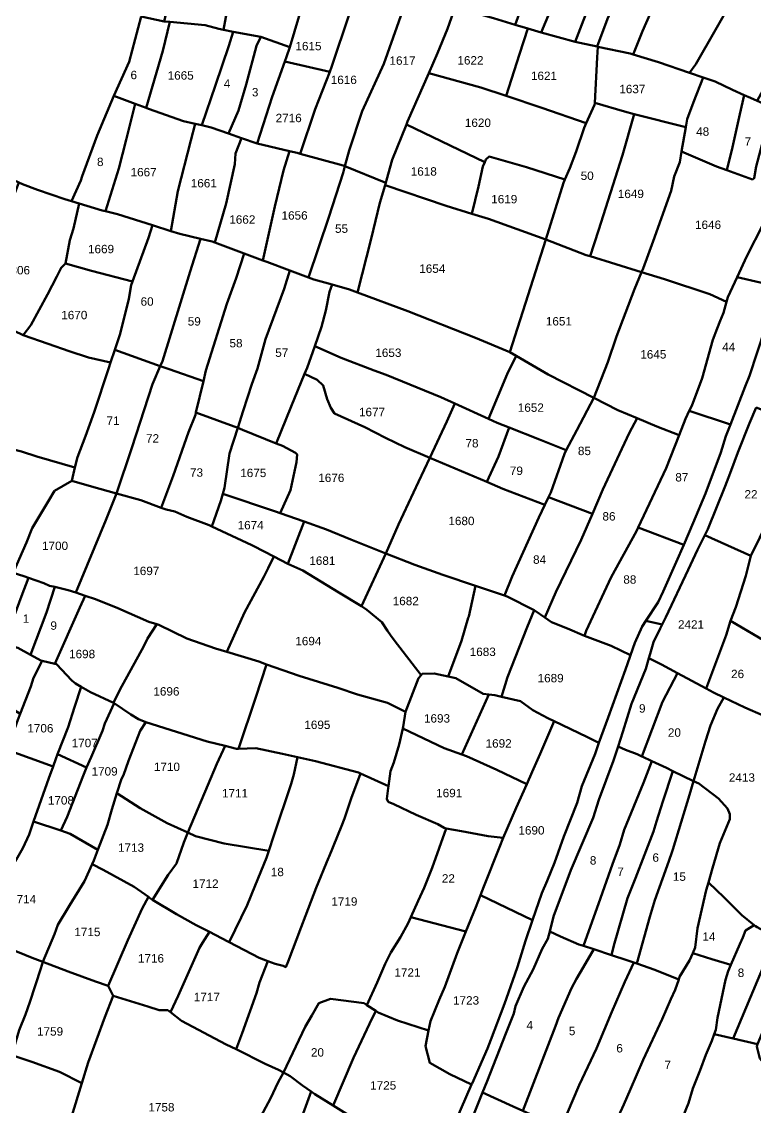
# Model space of a CAD drawing. Header units: inches. Extents: x -340598 to -226850, y -167010 to -59860.
# Drawn here: x -291444 to -280088, y -118958 to -102163 of the extents above; entities that cross this region are included whole.
import ezdxf

# ---------------------------------------------------------------- set-up
doc = ezdxf.new("R2010")
doc.units = ezdxf.units.IN
doc.header["$MEASUREMENT"] = 0
doc.layers.add('PDF6_Geometry', color=9, linetype='Continuous', true_color=0x808080)
doc.layers.add('PDF6_Text', color=7, linetype='Continuous', true_color=0xffffff)
doc.styles.add('PDF Arial', font='arial.ttf')

msp = doc.modelspace()

# ---------------------------------------------------------------- linework, layer by layer
at = {"layer": 'PDF6_Geometry', "color": 1, "lineweight": 53}
for points in [[(-281749, -98077), (-281876, -98490), (-282135, -99146), (-282272, -99480), (-282404, -99802), (-282654, -100458), (-282740, -100747), (-282802, -100914), (-282865, -101085), (-282961, -101268), (-283403, -102329), (-283609, -102267), (-283805, -102209), (-283624, -101712), (-283528, -101461), (-283259, -100680), (-283046, -100097), (-282981, -99918), (-282770, -99442), (-282626, -99117), (-282549, -98905), (-282395, -98538), (-282152, -97944), (-281818, -98056)], [(-280759, -98376), (-280885, -98721), (-281413, -99869), (-281595, -100444), (-281605, -100476), (-281682, -100611), (-281980, -101219), (-282047, -101335), (-282162, -101634), (-282374, -102116), (-282537, -102546), (-282804, -102488), (-282874, -102473), (-282338, -101074), (-282307, -100997), (-281961, -100149), (-281772, -99685), (-281616, -99300), (-281481, -98933), (-281376, -98596), (-281219, -98237)], [(-278111, -99437), (-278326, -99877), (-278739, -100687), (-279162, -101555), (-279710, -102742), (-279844, -102992), (-280059, -103387), (-280161, -103340), (-280258, -103297), (-280440, -103215), (-280709, -103089), (-280896, -103026), (-281106, -102954), (-281008, -102819), (-280422, -101787), (-280066, -101102), (-279941, -100861), (-279499, -99911), (-279451, -99810), (-279336, -99559), (-279049, -99020), (-278259, -99375)], [(-280590, -99495), (-280067, -99694), (-279499, -99911), (-279941, -100861), (-280066, -101102), (-280422, -101787), (-281008, -102819), (-281106, -102954), (-281585, -102791), (-281978, -102671), (-281835, -102309), (-281643, -101875), (-281566, -101701), (-281413, -101354), (-281259, -100997), (-281080, -100610)], [(-283535, -99954), (-283046, -100097), (-283259, -100680), (-283528, -101461), (-283624, -101712), (-283805, -102209), (-284143, -102108), (-284324, -102054), (-284105, -101481), (-283827, -100699), (-283712, -100420), (-283596, -100130)], [(-288934, -100191), (-288514, -100361), (-288198, -100481), (-288058, -100538), (-288032, -100548), (-288097, -100798), (-288212, -101695), (-288318, -102288), (-288394, -102274), (-288606, -102216), (-289150, -102167), (-289240, -102159), (-289144, -101754), (-289077, -101329), (-288962, -100654)], [(-288032, -100548), (-287834, -100623), (-287398, -100770), (-287492, -101174), (-286951, -101311), (-287019, -101633), (-287293, -102555), (-287740, -102399), (-288169, -102317), (-288318, -102288), (-288212, -101695), (-288097, -100798)], [(-286697, -100499), (-286208, -100665), (-286479, -101469), (-286219, -101535), (-286298, -101819), (-286375, -102051), (-286643, -102852), (-286676, -102936), (-287370, -102777), (-287346, -102707), (-287293, -102555), (-287019, -101633), (-286951, -101311), (-286829, -100782)], [(-281595, -100444), (-281080, -100610), (-281259, -100997), (-281413, -101354), (-281566, -101701), (-281643, -101875), (-281835, -102309), (-281978, -102671), (-282027, -102656), (-282525, -102549), (-282537, -102546), (-282374, -102116), (-282162, -101634), (-282047, -101335), (-281980, -101219), (-281682, -100611), (-281605, -100476)], [(-282802, -100914), (-282516, -101013), (-282338, -101074), (-282874, -102473), (-283403, -102329), (-282961, -101268), (-282865, -101085)], [(-286219, -101535), (-285798, -101665), (-285463, -101751), (-285548, -102002), (-285836, -102813), (-286172, -103546), (-286373, -104153), (-286441, -104397), (-286469, -104385), (-287134, -104205), (-286903, -103517), (-286676, -102936), (-286643, -102852), (-286375, -102051), (-286298, -101819)], [(-285463, -101751), (-285353, -101779), (-284733, -101938), (-284855, -102272), (-285009, -102648), (-285144, -102960), (-285470, -103709), (-285488, -103753), (-285710, -104298), (-285796, -104616), (-285808, -104655), (-286441, -104397), (-286373, -104153), (-286172, -103546), (-285836, -102813), (-285548, -102002)], [(-284733, -101938), (-284595, -101973), (-284324, -102054), (-284143, -102108), (-283805, -102209), (-283609, -102267), (-283739, -102667), (-283944, -103310), (-284335, -103178), (-285144, -102960), (-285009, -102648), (-284855, -102272)], [(-289596, -102080), (-289240, -102159), (-289150, -102167), (-289259, -102612), (-289516, -103495), (-289687, -103431), (-290019, -103307), (-289779, -102786)], [(-289150, -102167), (-288606, -102216), (-288394, -102274), (-288318, -102288), (-288169, -102317), (-288240, -102534), (-288442, -103142), (-288656, -103765), (-288757, -103742), (-288941, -103702), (-289480, -103509), (-289516, -103495), (-289259, -102612)], [(-283609, -102267), (-283403, -102329), (-282874, -102473), (-282804, -102488), (-282537, -102546), (-282525, -102549), (-282537, -102714), (-282574, -103420), (-282575, -103447), (-282705, -103731), (-283392, -103496), (-283944, -103310), (-283739, -102667)], [(-288169, -102317), (-287740, -102399), (-287807, -102534), (-287970, -103132), (-288086, -103537), (-288243, -103891), (-288509, -103798), (-288656, -103765), (-288442, -103142), (-288240, -102534)], [(-287740, -102399), (-287293, -102555), (-287346, -102707), (-287370, -102777), (-287566, -103325), (-287797, -104048), (-288041, -103962), (-288243, -103891), (-288086, -103537), (-287970, -103132), (-287807, -102534)], [(-282525, -102549), (-282027, -102656), (-281978, -102671), (-281585, -102791), (-281106, -102954), (-280896, -103026), (-281046, -103408), (-281142, -103668), (-281163, -103793), (-281962, -103591), (-282113, -103553), (-282574, -103420), (-282537, -102714)], [(-287370, -102777), (-286676, -102936), (-286903, -103517), (-287134, -104205), (-287181, -104192), (-287297, -104165), (-287797, -104048), (-287566, -103325)], [(-285144, -102960), (-284335, -103178), (-283944, -103310), (-283392, -103496), (-282705, -103731), (-282738, -103804), (-282863, -104171), (-282959, -104431), (-283035, -104605), (-283632, -104412), (-284209, -104249), (-284258, -104297), (-284275, -104336), (-285488, -103753), (-285470, -103709)], [(-280896, -103026), (-280709, -103089), (-280440, -103215), (-280258, -103297), (-280325, -103591), (-280440, -104102), (-280530, -104459), (-280690, -104401), (-281229, -104173), (-281163, -103793), (-281142, -103668), (-281046, -103408)], [(-289687, -103431), (-289826, -103991), (-289941, -104435), (-290148, -105094), (-290200, -105081), (-290553, -104975), (-290676, -104939), (-290528, -104619), (-290509, -104551), (-290278, -103924), (-290019, -103307)], [(-289516, -103495), (-289480, -103509), (-288941, -103702), (-288757, -103742), (-288826, -104000), (-289027, -104782), (-289137, -105403), (-289420, -105312), (-289960, -105139), (-290148, -105094), (-289941, -104435), (-289826, -103991), (-289687, -103431)], [(-282574, -103420), (-282113, -103553), (-281962, -103591), (-282142, -104228), (-282516, -105395), (-282642, -105792), (-282708, -105772), (-283332, -105533), (-283055, -104653), (-283035, -104605), (-282959, -104431), (-282863, -104171), (-282738, -103804), (-282705, -103731), (-282575, -103447)], [(-280258, -103297), (-280161, -103340), (-280059, -103387), (-279930, -103446), (-279833, -103494), (-279920, -103822), (-280074, -104401), (-280103, -104584), (-280132, -104603), (-280530, -104459), (-280440, -104102), (-280325, -103591)], [(-281962, -103591), (-281163, -103793), (-281229, -104173), (-281257, -104334), (-281343, -104556), (-281391, -104777), (-281670, -105559), (-281823, -105983), (-281847, -106038), (-282642, -105792), (-282516, -105395), (-282142, -104228)], [(-288656, -103765), (-288509, -103798), (-288243, -103891), (-288041, -103962), (-288133, -104203), (-288143, -104367), (-288277, -104974), (-288455, -105579), (-288498, -105563), (-288674, -105522), (-288998, -105447), (-289137, -105403), (-289027, -104782), (-288826, -104000), (-288757, -103742)], [(-285488, -103753), (-284275, -104336), (-284306, -104403), (-284373, -104712), (-284475, -105134), (-284873, -105011), (-285820, -104693), (-285808, -104655), (-285796, -104616), (-285710, -104298)], [(-287797, -104048), (-287297, -104165), (-287393, -104463), (-287527, -105022), (-287713, -105857), (-287999, -105750), (-288455, -105579), (-288277, -104974), (-288143, -104367), (-288133, -104203), (-288041, -103962)], [(-287297, -104165), (-287181, -104192), (-287134, -104205), (-286469, -104385), (-286441, -104397), (-286469, -104501), (-286690, -105185), (-287006, -106118), (-287294, -106012), (-287652, -105880), (-287713, -105857), (-287527, -105022), (-287393, -104463)], [(-283035, -104605), (-283055, -104653), (-283332, -105533), (-284219, -105213), (-284475, -105134), (-284373, -104712), (-284306, -104403), (-284275, -104336), (-284258, -104297), (-284209, -104249), (-283632, -104412)], [(-286441, -104397), (-285808, -104655), (-285820, -104693), (-285902, -104963), (-286036, -105523), (-286248, -106350), (-286372, -106304), (-286636, -106230), (-286920, -106150), (-287006, -106118), (-286690, -105185), (-286469, -104501)], [(-291490, -104650), (-291432, -104677), (-291201, -104764), (-290778, -104908), (-290676, -104939), (-290553, -104975), (-290643, -105361), (-290700, -105545), (-290767, -105901), (-290835, -105969), (-290902, -106104), (-291046, -106384), (-291305, -106856), (-291421, -107011), (-291834, -106818), (-292094, -106780), (-292275, -106764), (-292046, -106172), (-291806, -105487), (-291739, -105256), (-291595, -104937)], [(-285820, -104693), (-284873, -105011), (-284475, -105134), (-284219, -105213), (-283332, -105533), (-283526, -106148), (-283890, -107277), (-284419, -107055), (-285468, -106641), (-286248, -106350), (-286036, -105523), (-285902, -104963)], [(-279776, -104833), (-279176, -105111), (-279218, -105220), (-279333, -105490), (-279650, -106262), (-279659, -106282), (-280371, -106117), (-280218, -105789), (-279968, -105297)], [(-290553, -104975), (-290200, -105081), (-290148, -105094), (-289960, -105139), (-289420, -105312), (-289479, -105505), (-289727, -106181), (-290363, -106017), (-290767, -105901), (-290700, -105545), (-290643, -105361)], [(-289420, -105312), (-289137, -105403), (-288998, -105447), (-288674, -105522), (-288834, -106026), (-289266, -107415), (-289299, -107490), (-290004, -107238), (-289921, -106991), (-289786, -106451), (-289748, -106238), (-289727, -106181), (-289479, -105505)], [(-288674, -105522), (-288498, -105563), (-288455, -105579), (-287999, -105750), (-288123, -106131), (-288267, -106527), (-288593, -107559), (-288632, -107723), (-289160, -107540), (-289299, -107490), (-289266, -107415), (-288834, -106026)], [(-283332, -105533), (-282708, -105772), (-282642, -105792), (-281847, -106038), (-281958, -106302), (-282236, -107035), (-282371, -107430), (-282587, -107984), (-283294, -107623), (-283792, -107334), (-283890, -107277), (-283526, -106148)], [(-287999, -105750), (-287713, -105857), (-287652, -105880), (-287294, -106012), (-287382, -106295), (-287670, -107076), (-287795, -107530), (-287881, -107771), (-288016, -108185), (-288100, -108448), (-288748, -108211), (-288632, -107723), (-288593, -107559), (-288267, -106527), (-288123, -106131)], [(-290767, -105901), (-290363, -106017), (-289727, -106181), (-289748, -106238), (-289786, -106451), (-289921, -106991), (-290004, -107238), (-290071, -107436), (-290411, -107357), (-290709, -107261), (-291036, -107146), (-291421, -107011), (-291305, -106856), (-291046, -106384), (-290902, -106104), (-290835, -105969)], [(-287294, -106012), (-287006, -106118), (-286920, -106150), (-286636, -106230), (-286680, -106343), (-286737, -106632), (-286805, -106883), (-286909, -107184), (-287025, -107520), (-287064, -107611), (-287275, -108118), (-287503, -108687), (-288025, -108475), (-288100, -108448), (-288016, -108185), (-287881, -107771), (-287795, -107530), (-287670, -107076), (-287382, -106295)], [(-281847, -106038), (-281496, -106147), (-280794, -106378), (-280535, -106496), (-280582, -106667), (-280630, -106793), (-280679, -106908), (-280746, -107082), (-280909, -107680), (-281072, -108104), (-281110, -108184), (-281168, -108307), (-281267, -108559), (-281611, -108423), (-281915, -108297), (-282217, -108173), (-282587, -107984), (-282371, -107430), (-282236, -107035), (-281958, -106302)], [(-280371, -106117), (-279659, -106282), (-279938, -106918), (-280178, -107641), (-280245, -107805), (-280473, -108395), (-281110, -108184), (-281072, -108104), (-280909, -107680), (-280746, -107082), (-280679, -106908), (-280630, -106793), (-280582, -106667), (-280535, -106496), (-280515, -106426)], [(-286636, -106230), (-286372, -106304), (-286248, -106350), (-285468, -106641), (-284419, -107055), (-283890, -107277), (-283792, -107334), (-283929, -107614), (-284218, -108305), (-284739, -108070), (-284958, -107972), (-285804, -107625), (-285987, -107557), (-286497, -107365), (-286909, -107184), (-286805, -106883), (-286737, -106632), (-286680, -106343)], [(-290004, -107238), (-289299, -107490), (-289420, -107772), (-289737, -108755), (-289977, -109461), (-290362, -109354), (-290669, -109267), (-290621, -109062), (-290583, -108901), (-290458, -108573), (-290324, -108206), (-290103, -107531), (-290071, -107436)], [(-286909, -107184), (-286497, -107365), (-285987, -107557), (-285804, -107625), (-284958, -107972), (-284739, -108070), (-284861, -108348), (-285126, -108908), (-285515, -108743), (-285813, -108599), (-286131, -108435), (-286602, -108223), (-286660, -108137), (-286717, -108002), (-286775, -107789), (-286871, -107703), (-287064, -107611), (-287025, -107520)], [(-283792, -107334), (-283294, -107623), (-282587, -107984), (-282851, -108482), (-283014, -108792), (-283428, -108627), (-283898, -108440), (-284082, -108367), (-284218, -108305), (-283929, -107614)], [(-289299, -107490), (-289160, -107540), (-288632, -107723), (-288748, -108211), (-288756, -108244), (-288862, -108514), (-289102, -109189), (-289285, -109681), (-289602, -109565), (-289977, -109461), (-289737, -108755), (-289420, -107772)], [(-287064, -107611), (-286871, -107703), (-286775, -107789), (-286717, -108002), (-286660, -108137), (-286602, -108223), (-286131, -108435), (-285813, -108599), (-285515, -108743), (-285126, -108908), (-285303, -109283), (-285610, -109939), (-285806, -110388), (-286351, -110171), (-286726, -110017), (-287071, -109895), (-287441, -109764), (-287284, -109410), (-287188, -108976), (-287179, -108860), (-287207, -108831), (-287409, -108725), (-287503, -108687), (-287275, -108118)], [(-282587, -107984), (-282217, -108173), (-281915, -108297), (-282043, -108529), (-282447, -109398), (-282610, -109777), (-283289, -109518), (-283254, -109446), (-283043, -108848), (-283014, -108792), (-282851, -108482)], [(-284739, -108070), (-284218, -108305), (-284082, -108367), (-283898, -108440), (-284063, -108887), (-284246, -109282), (-284832, -109032), (-285126, -108908), (-284861, -108348)], [(-280075, -108130), (-279263, -108444), (-279331, -108586), (-279408, -108740), (-279648, -109328), (-279843, -109777), (-279879, -109859), (-280157, -110428), (-280869, -110107), (-280821, -110014), (-280552, -109348), (-280475, -109146), (-280360, -108827), (-280178, -108374)], [(-288748, -108211), (-288100, -108448), (-288227, -108841), (-288304, -109372), (-288330, -109465), (-288361, -109574), (-288500, -109971), (-288544, -109951), (-288890, -109825), (-289073, -109739), (-289207, -109710), (-289285, -109681), (-289102, -109189), (-288862, -108514), (-288756, -108244)], [(-281915, -108297), (-281611, -108423), (-281267, -108559), (-281466, -109069), (-281901, -109988), (-281927, -110043), (-282321, -110757), (-282427, -110989), (-282705, -111587), (-282734, -111664), (-282994, -111548), (-283244, -111452), (-283346, -111381), (-283177, -110989), (-282783, -110179), (-282610, -109777), (-282447, -109398), (-282043, -108529)], [(-281110, -108184), (-280473, -108395), (-280543, -108577), (-280620, -108828), (-280860, -109464), (-281052, -109918), (-281196, -110256), (-281901, -109988), (-281466, -109069), (-281267, -108559), (-281168, -108307)], [(-288100, -108448), (-288025, -108475), (-287503, -108687), (-287409, -108725), (-287207, -108831), (-287179, -108860), (-287188, -108976), (-287284, -109410), (-287441, -109764), (-287515, -109738), (-288330, -109465), (-288304, -109372), (-288227, -108841)], [(-283898, -108440), (-283428, -108627), (-283014, -108792), (-283043, -108848), (-283254, -109446), (-283289, -109518), (-283345, -109638), (-283995, -109389), (-284246, -109282), (-284063, -108887)], [(-291968, -108786), (-291804, -108766), (-291679, -108757), (-291449, -108814), (-291208, -108891), (-290621, -109062), (-290669, -109267), (-290939, -109422), (-291035, -109586), (-291284, -110000), (-291371, -110222), (-291574, -110691), (-291986, -110560), (-292381, -110396), (-292519, -110350), (-292554, -110339), (-292487, -110165), (-292323, -109663), (-292112, -109143)], [(-285126, -108908), (-284832, -109032), (-284246, -109282), (-283995, -109389), (-283345, -109638), (-283437, -109832), (-283850, -110748), (-283971, -111042), (-284417, -110892), (-284927, -110720), (-285360, -110566), (-285806, -110388), (-285610, -109939), (-285303, -109283)], [(-290669, -109267), (-290362, -109354), (-289977, -109461), (-290140, -109874), (-290607, -110995), (-290726, -110955), (-290929, -110908), (-291015, -110888), (-291101, -110849), (-291339, -110767), (-291409, -110743), (-291574, -110691), (-291371, -110222), (-291284, -110000), (-291035, -109586), (-290939, -109422)], [(-289977, -109461), (-289602, -109565), (-289285, -109681), (-289207, -109710), (-289073, -109739), (-288890, -109825), (-288544, -109951), (-288500, -109971), (-287880, -110259), (-287851, -110278), (-287539, -110437), (-287630, -110616), (-287697, -110751), (-287995, -111301), (-288269, -111913), (-288446, -111860), (-288889, -111706), (-289322, -111494), (-289355, -111484), (-289476, -111446), (-289957, -111234), (-290303, -111099), (-290461, -111045), (-290607, -110995), (-290140, -109874)], [(-288330, -109465), (-287515, -109738), (-287441, -109764), (-287071, -109895), (-287322, -110548), (-287539, -110437), (-287851, -110278), (-287880, -110259), (-288500, -109971), (-288361, -109574)], [(-283289, -109518), (-282610, -109777), (-282783, -110179), (-283177, -110989), (-283346, -111381), (-283494, -111279), (-283512, -111269), (-283927, -111057), (-283971, -111042), (-283850, -110748), (-283437, -109832), (-283345, -109638)], [(-279843, -109777), (-279465, -109955), (-278943, -110247), (-279118, -110736), (-279158, -110827), (-279291, -111132), (-279614, -111901), (-279945, -111740), (-280474, -111431), (-280388, -111219), (-280234, -110737), (-280157, -110428), (-279879, -109859)], [(-287071, -109895), (-286726, -110017), (-286351, -110171), (-285806, -110388), (-286186, -111207), (-286533, -110991), (-287091, -110654), (-287322, -110548)], [(-281901, -109988), (-281196, -110256), (-281311, -110525), (-281513, -110979), (-281590, -111143), (-281783, -111434), (-281840, -111519), (-281955, -111770), (-282021, -111961), (-282320, -111818), (-282734, -111664), (-282705, -111587), (-282427, -110989), (-282321, -110757), (-281927, -110043)], [(-280869, -110107), (-280157, -110428), (-280234, -110737), (-280388, -111219), (-280474, -111431), (-280541, -111653), (-280847, -112479), (-281293, -112240), (-281541, -112107), (-281734, -112009), (-281714, -111943), (-281666, -111760), (-281561, -111548), (-281530, -111486), (-281474, -111374), (-281128, -110641), (-280984, -110332)], [(-287539, -110437), (-287322, -110548), (-287091, -110654), (-286533, -110991), (-286186, -111207), (-286100, -111261), (-285869, -111454), (-285783, -111589), (-285734, -111656), (-285677, -111733), (-285261, -112274), (-285301, -112321), (-285503, -112842), (-285782, -112698), (-286244, -112573), (-286551, -112467), (-287148, -112284), (-287653, -112105), (-287773, -112062), (-288269, -111913), (-287995, -111301), (-287697, -110751), (-287630, -110616)], [(-285806, -110388), (-285360, -110566), (-284927, -110720), (-284417, -110892), (-284523, -111366), (-284532, -111385), (-284638, -111742), (-284844, -112294), (-285061, -112244), (-285244, -112254), (-285261, -112274), (-285677, -111733), (-285734, -111656), (-285783, -111589), (-285869, -111454), (-286100, -111261), (-286186, -111207)], [(-291574, -110691), (-291409, -110743), (-291339, -110767), (-291447, -111052), (-291678, -111679), (-291729, -111794), (-292315, -111528), (-292207, -111332), (-292149, -111100), (-292063, -110840), (-292044, -110743), (-291986, -110560)], [(-290929, -110908), (-291063, -111302), (-291308, -111959), (-291505, -111852), (-291729, -111794), (-291678, -111679), (-291447, -111052), (-291339, -110767), (-291101, -110849), (-291015, -110888)], [(-290607, -110995), (-290461, -111045), (-290543, -111225), (-290930, -112097), (-291127, -112050), (-291149, -112045), (-291308, -111959), (-291063, -111302), (-290929, -110908), (-290726, -110955)], [(-284417, -110892), (-283971, -111042), (-283927, -111057), (-283512, -111269), (-283619, -111530), (-283926, -112301), (-284015, -112606), (-284118, -112581), (-284213, -112571), (-284301, -112562), (-284724, -112321), (-284844, -112294), (-284638, -111742), (-284532, -111385), (-284523, -111366)], [(-289355, -111484), (-289495, -111706), (-289552, -111822), (-289927, -112497), (-290023, -112700), (-290379, -112536), (-290522, -112453), (-290610, -112401), (-290668, -112353), (-290908, -112103), (-290930, -112097), (-290543, -111225), (-290461, -111045), (-290303, -111099), (-289957, -111234), (-289476, -111446)], [(-283512, -111269), (-283494, -111279), (-283346, -111381), (-283244, -111452), (-282994, -111548), (-282734, -111664), (-282320, -111818), (-282021, -111961), (-282032, -111992), (-282099, -112184), (-282368, -112927), (-282509, -113320), (-282695, -113226), (-283201, -112985), (-283301, -112937), (-283531, -112812), (-283724, -112677), (-284015, -112606), (-283926, -112301), (-283619, -111530)], [(-288269, -111913), (-287773, -112062), (-287653, -112105), (-287821, -112612), (-288088, -113412), (-288119, -113413), (-288295, -113367), (-288571, -113297), (-289523, -112999), (-289638, -112951), (-289754, -112883), (-290013, -112707), (-290023, -112700), (-289927, -112497), (-289552, -111822), (-289495, -111706), (-289355, -111484), (-289322, -111494), (-288889, -111706), (-288446, -111860)], [(-279614, -111901), (-279733, -112193), (-279968, -112895), (-280252, -112772), (-280576, -112616), (-280733, -112541), (-280847, -112479), (-280541, -111653), (-280474, -111431), (-279945, -111740)], [(-291729, -111794), (-291505, -111852), (-291308, -111959), (-291149, -112045), (-291127, -112050), (-291264, -112315), (-291302, -112450), (-291469, -112873), (-291648, -112759), (-292077, -112540), (-292043, -112479), (-291928, -112238)], [(-281734, -112009), (-281541, -112107), (-281293, -112240), (-281522, -112686), (-281843, -113530), (-281915, -113496), (-282098, -113429), (-282211, -113378), (-282137, -113149), (-282002, -112715), (-281782, -112175)], [(-291127, -112050), (-290930, -112097), (-290908, -112103), (-290668, -112353), (-290610, -112401), (-290522, -112453), (-290629, -112768), (-290725, -113077), (-290888, -113494), (-290917, -113568), (-290959, -113687), (-291669, -113428), (-291658, -113395), (-291504, -112961), (-291469, -112873), (-291302, -112450), (-291264, -112315)], [(-285503, -112842), (-285541, -113074), (-285546, -113096), (-285599, -113344), (-285685, -113623), (-285733, -113758), (-285767, -113990), (-286201, -113793), (-286233, -113778), (-286897, -113605), (-287175, -113542), (-287407, -113489), (-287820, -113403), (-288088, -113412), (-287821, -112612), (-287653, -112105), (-287148, -112284), (-286551, -112467), (-286244, -112573), (-285782, -112698)], [(-284844, -112294), (-284724, -112321), (-284301, -112562), (-284213, -112571), (-284631, -113501), (-284906, -113401), (-285546, -113096), (-285541, -113074), (-285503, -112842), (-285301, -112321), (-285261, -112274), (-285244, -112254), (-285061, -112244)], [(-281293, -112240), (-280847, -112479), (-280733, -112541), (-280576, -112616), (-280675, -112791), (-280781, -113052), (-280858, -113293), (-281043, -113910), (-281365, -113755), (-281463, -113708), (-281692, -113601), (-281840, -113531), (-281843, -113530), (-281522, -112686)], [(-290522, -112453), (-290379, -112536), (-290023, -112700), (-290013, -112707), (-290158, -113018), (-290196, -113134), (-290369, -113539), (-290439, -113703), (-290888, -113494), (-290725, -113077), (-290629, -112768)], [(-284015, -112606), (-283724, -112677), (-283531, -112812), (-283301, -112937), (-283201, -112985), (-283416, -113487), (-283541, -113767), (-283627, -113961), (-284089, -113738), (-284560, -113526), (-284631, -113501), (-284213, -112571), (-284118, -112581)], [(-290013, -112707), (-289754, -112883), (-289638, -112951), (-289523, -112999), (-289609, -113134), (-289792, -113597), (-289869, -113819), (-289897, -113877), (-289970, -114099), (-290051, -114349), (-290118, -114590), (-290266, -114976), (-290695, -114726), (-290841, -114677), (-290743, -114465), (-290494, -113829), (-290439, -113703), (-290369, -113539), (-290196, -113134), (-290158, -113018)], [(-289523, -112999), (-288571, -113297), (-288295, -113367), (-288426, -113644), (-288561, -113972), (-288871, -114709), (-289195, -114561), (-289609, -114330), (-289970, -114099), (-289897, -113877), (-289869, -113819), (-289792, -113597), (-289609, -113134)], [(-282509, -113320), (-282569, -113487), (-282771, -113988), (-282848, -114249), (-283050, -114770), (-283194, -115175), (-283309, -115454), (-283395, -115647), (-283537, -116062), (-284342, -115676), (-284290, -115542), (-284050, -114934), (-283992, -114789), (-283790, -114326), (-283627, -113961), (-283541, -113767), (-283416, -113487), (-283201, -112985), (-282695, -113226)], [(-285546, -113096), (-284906, -113401), (-284631, -113501), (-284560, -113526), (-284089, -113738), (-283627, -113961), (-283790, -114326), (-283992, -114789), (-284223, -114761), (-284636, -114684), (-284873, -114642), (-284906, -114636), (-285002, -114578), (-285339, -114433), (-285685, -114270), (-285771, -114231), (-285791, -114183), (-285772, -114019), (-285767, -113990), (-285733, -113758), (-285685, -113623), (-285599, -113344)], [(-291669, -113428), (-290959, -113687), (-291023, -113868), (-291260, -114537), (-291330, -114736), (-291426, -114948), (-291647, -115334), (-291791, -115556), (-291897, -115739), (-292031, -115961), (-292214, -116260), (-292589, -116617), (-292728, -116557), (-292454, -115855), (-292166, -115180), (-291811, -114379), (-291782, -114302), (-291792, -114283), (-291850, -114157), (-291907, -114128), (-291734, -113627)], [(-290888, -113494), (-290439, -113703), (-290494, -113829), (-290743, -114465), (-290841, -114677), (-291260, -114537), (-291023, -113868), (-290959, -113687), (-290917, -113568)], [(-288295, -113367), (-288119, -113413), (-288088, -113412), (-287820, -113403), (-287407, -113489), (-287175, -113542), (-287234, -113808), (-287272, -113952), (-287541, -114753), (-287619, -114989), (-288310, -114879), (-288752, -114763), (-288871, -114709), (-288561, -113972), (-288426, -113644)], [(-282211, -113378), (-282098, -113429), (-281915, -113496), (-281843, -113530), (-281840, -113531), (-281692, -113601), (-281819, -113940), (-282117, -114663), (-282184, -114894), (-282299, -115194), (-282482, -115724), (-282747, -116461), (-282818, -116438), (-283106, -116313), (-283271, -116240), (-283212, -116004), (-282943, -115290), (-282598, -114480), (-282511, -114200), (-282281, -113593)], [(-287175, -113542), (-286897, -113605), (-286233, -113778), (-286201, -113793), (-286253, -113932), (-286339, -114164), (-286445, -114492), (-286493, -114608), (-286685, -115080), (-286694, -115100), (-286886, -115563), (-287050, -115997), (-287117, -116170), (-287318, -116701), (-287357, -116788), (-287395, -116768), (-287520, -116739), (-287633, -116696), (-287770, -116643), (-288231, -116403), (-287954, -115833), (-287829, -115525), (-287656, -115100), (-287619, -114989), (-287541, -114753), (-287272, -113952), (-287234, -113808)], [(-281692, -113601), (-281463, -113708), (-281365, -113755), (-281521, -114229), (-281617, -114537), (-281665, -114692), (-281943, -115415), (-282068, -115724), (-282279, -116457), (-282312, -116602), (-282590, -116512), (-282747, -116461), (-282482, -115724), (-282299, -115194), (-282184, -114894), (-282117, -114663), (-281819, -113940)], [(-286201, -113793), (-285767, -113990), (-285772, -114019), (-285791, -114183), (-285771, -114231), (-285685, -114270), (-285339, -114433), (-285002, -114578), (-284906, -114636), (-284873, -114642), (-285088, -115253), (-285213, -115562), (-285309, -115764), (-285421, -116017), (-285463, -116111), (-285578, -116324), (-285732, -116565), (-285818, -116739), (-285943, -117028), (-286100, -117376), (-286145, -117346), (-286664, -117279), (-286847, -117347), (-286953, -117540), (-287058, -117713), (-287392, -118421), (-287471, -118379), (-287673, -118283), (-288126, -118059), (-288030, -117810), (-287809, -117193), (-287761, -117029), (-287633, -116696), (-287520, -116739), (-287395, -116768), (-287357, -116788), (-287318, -116701), (-287117, -116170), (-287050, -115997), (-286886, -115563), (-286694, -115100), (-286685, -115080), (-286493, -114608), (-286445, -114492), (-286339, -114164), (-286253, -113932)], [(-281365, -113755), (-281043, -113910), (-281107, -114122), (-281366, -114971), (-281386, -115029), (-281453, -115222), (-281645, -115753), (-281722, -116013), (-281923, -116733), (-281969, -116717), (-282077, -116679), (-282312, -116602), (-282279, -116457), (-282068, -115724), (-281943, -115415), (-281665, -114692), (-281617, -114537), (-281521, -114229)], [(-281043, -113910), (-280963, -113949), (-280655, -114180), (-280520, -114334), (-280482, -114421), (-280482, -114498), (-280636, -114874), (-280751, -115260), (-280813, -115479), (-280847, -115598), (-280981, -116186), (-281019, -116485), (-281057, -116572), (-281106, -116688), (-281260, -116939), (-281273, -116979), (-281644, -116833), (-281923, -116733), (-281722, -116013), (-281645, -115753), (-281453, -115222), (-281386, -115029), (-281366, -114971), (-281107, -114122)], [(-289970, -114099), (-289609, -114330), (-289195, -114561), (-288871, -114709), (-288935, -114860), (-289050, -115188), (-289175, -115361), (-289419, -115746), (-289464, -115718), (-289483, -115704), (-289704, -115545), (-290185, -115285), (-290356, -115198), (-290329, -115140), (-290266, -114976), (-290118, -114590), (-290051, -114349)], [(-291260, -114537), (-290841, -114677), (-290695, -114726), (-290266, -114976), (-290329, -115140), (-290356, -115198), (-290474, -115458), (-290704, -115835), (-290887, -116134), (-290935, -116278), (-291115, -116708), (-291281, -116645), (-291906, -116395), (-292214, -116260), (-292031, -115961), (-291897, -115739), (-291791, -115556), (-291647, -115334), (-291426, -114948), (-291330, -114736)], [(-288871, -114709), (-288752, -114763), (-288310, -114879), (-287619, -114989), (-287656, -115100), (-287829, -115525), (-287954, -115833), (-288231, -116403), (-288251, -116393), (-288537, -116245), (-288569, -116229), (-288742, -116142), (-289050, -115969), (-289419, -115746), (-289175, -115361), (-289050, -115188), (-288935, -114860)], [(-284873, -114642), (-284636, -114684), (-284223, -114761), (-283992, -114789), (-284050, -114934), (-284290, -115542), (-284342, -115676), (-284415, -115860), (-284568, -116240), (-285421, -116017), (-285309, -115764), (-285213, -115562), (-285088, -115253)], [(-289483, -115704), (-289579, -115882), (-289800, -116374), (-290108, -117078), (-290300, -117011), (-290723, -116857), (-291115, -116708), (-290935, -116278), (-290887, -116134), (-290704, -115835), (-290474, -115458), (-290356, -115198), (-290185, -115285), (-289704, -115545)], [(-280813, -115479), (-280568, -115713), (-280298, -115983), (-280106, -116141), (-280241, -116224), (-280279, -116330), (-280327, -116436), (-280466, -116752), (-280760, -116668), (-281057, -116572), (-281019, -116485), (-280981, -116186), (-280847, -115598)], [(-289419, -115746), (-289050, -115969), (-288742, -116142), (-288569, -116229), (-288537, -116245), (-288646, -116412), (-288694, -116489), (-289020, -117232), (-289139, -117488), (-289184, -117454), (-289318, -117454), (-289492, -117396), (-290030, -117233), (-290107, -117078), (-290108, -117078), (-289800, -116374), (-289579, -115882), (-289483, -115704), (-289464, -115718)], [(-284342, -115676), (-283537, -116062), (-283645, -116380), (-283770, -116786), (-283808, -116901), (-283971, -117355), (-284183, -117914), (-284231, -118049), (-284471, -118589), (-284479, -118607), (-284817, -118445), (-285125, -118272), (-285192, -118011), (-285145, -117772), (-285116, -117625), (-284981, -117297), (-284895, -117095), (-284703, -116574), (-284568, -116240), (-284415, -115860)], [(-285421, -116017), (-284568, -116240), (-284703, -116574), (-284895, -117095), (-284981, -117297), (-285116, -117625), (-285145, -117772), (-285625, -117616), (-285924, -117491), (-285963, -117465), (-286100, -117376), (-285943, -117028), (-285818, -116739), (-285732, -116565), (-285578, -116324), (-285463, -116111)], [(-280106, -116141), (-280087, -116157), (-280058, -116172), (-279788, -116320), (-279773, -116328), (-279904, -116639), (-280163, -117256), (-280428, -117894), (-280723, -117824), (-280701, -117758), (-280673, -117575), (-280548, -116986), (-280509, -116851), (-280466, -116752), (-280327, -116436), (-280279, -116330), (-280241, -116224)], [(-292214, -116260), (-291906, -116395), (-291281, -116645), (-291115, -116708), (-291146, -116809), (-291319, -117330), (-291386, -117523), (-291482, -117764), (-291597, -118150), (-291645, -118140), (-291972, -118005), (-292386, -117842), (-292492, -117774), (-292771, -117620), (-292598, -116800), (-292589, -116617)], [(-288231, -116403), (-287770, -116643), (-287633, -116696), (-287761, -117029), (-287809, -117193), (-288030, -117810), (-288126, -118059), (-288279, -117984), (-288972, -117618), (-289139, -117488), (-289020, -117232), (-288694, -116489), (-288646, -116412), (-288537, -116245), (-288251, -116393)], [(-283271, -116240), (-283106, -116313), (-282818, -116438), (-282747, -116461), (-282590, -116512), (-282750, -116795), (-282856, -116968), (-282933, -117113), (-283135, -117576), (-283183, -117701), (-283384, -118222), (-283688, -119013), (-283836, -118946), (-284311, -118729), (-284240, -118551), (-283952, -117818), (-283827, -117509), (-283798, -117393), (-283673, -117094), (-283529, -116824), (-283385, -116506), (-283299, -116351)], [(-279773, -116328), (-279648, -116389), (-279392, -116515), (-279423, -116561), (-279538, -116831), (-279625, -117034), (-279769, -117352), (-279836, -117497), (-279922, -117661), (-280052, -117983), (-280428, -117894), (-280163, -117256), (-279904, -116639)], [(-282590, -116512), (-282312, -116602), (-282077, -116679), (-281969, -116717), (-282106, -117016), (-282307, -117479), (-282548, -118048), (-282817, -118617), (-283095, -119269), (-283201, -119235), (-283259, -119206), (-283301, -119187), (-283688, -119013), (-283384, -118222), (-283183, -117701), (-283135, -117576), (-282933, -117113), (-282856, -116968), (-282750, -116795)], [(-290108, -117078), (-290107, -117078), (-290030, -117233), (-290155, -117561), (-290414, -118265), (-290513, -118583), (-290857, -118410), (-291289, -118256), (-291597, -118150), (-291482, -117764), (-291386, -117523), (-291319, -117330), (-291146, -116809), (-291115, -116708), (-290723, -116857), (-290300, -117011)], [(-281969, -116717), (-281923, -116733), (-281644, -116833), (-281273, -116979), (-281327, -117141), (-281394, -117286), (-281528, -117594), (-281826, -118221), (-282018, -118675), (-282124, -118916), (-282345, -119398), (-282391, -119492), (-283095, -119269), (-282817, -118617), (-282548, -118048), (-282307, -117479), (-282106, -117016)], [(-285963, -117465), (-286058, -117664), (-286308, -118195), (-286625, -118928), (-286904, -118755), (-286963, -118713), (-287096, -118620), (-287289, -118475), (-287392, -118421), (-287058, -117713), (-286953, -117540), (-286847, -117347), (-286664, -117279), (-286145, -117346), (-286100, -117376)], [(-285145, -117772), (-285192, -118011), (-285125, -118272), (-284817, -118445), (-284479, -118607), (-284797, -119332), (-284980, -119622), (-285095, -119747), (-285480, -119554), (-285649, -119474), (-286061, -119277), (-286086, -119265), (-286625, -118928), (-286308, -118195), (-286058, -117664), (-285963, -117465), (-285924, -117491), (-285625, -117616)], [(-280723, -117824), (-280428, -117894), (-280052, -117983), (-280066, -118018), (-280018, -118201), (-279941, -118298), (-279691, -118375), (-279479, -118481), (-279377, -118525), (-279276, -118569), (-279633, -119368), (-279787, -119773), (-280041, -120316), (-280142, -120275), (-280517, -120178), (-280841, -120066), (-281210, -119938), (-281492, -119830), (-281297, -119321), (-281124, -118896), (-281057, -118665), (-280941, -118385), (-280855, -118144), (-280759, -117932)], [(-286963, -118713), (-287086, -119054), (-287173, -119227), (-287432, -119912), (-287547, -120192), (-287701, -120626), (-287768, -120829), (-287790, -120857), (-287903, -121002), (-288047, -121195), (-288114, -121330), (-288138, -121376), (-288335, -121244), (-288661, -121007), (-288490, -120578), (-288125, -119826), (-287942, -119479), (-287587, -118813), (-287481, -118581), (-287392, -118421), (-287289, -118475), (-287096, -118620)], [(-286625, -118928), (-286086, -119265), (-286061, -119277), (-286153, -119497), (-286422, -120143), (-286739, -120982), (-286842, -121326), (-286854, -121320), (-287095, -121212), (-287133, -121195), (-287790, -120857), (-287768, -120829), (-287701, -120626), (-287547, -120192), (-287432, -119912), (-287173, -119227), (-287086, -119054), (-286963, -118713), (-286904, -118755)], [(-284311, -118729), (-283836, -118946), (-283688, -119013), (-283301, -119187), (-283547, -119737), (-283734, -120242), (-284220, -120094), (-284249, -120084), (-284763, -119858), (-284586, -119409), (-284394, -118937)]]:
    msp.add_lwpolyline(points, close=True, dxfattribs=at)
for points in [[(-289596, -102080), (-289779, -102786), (-290019, -103307), (-290278, -103924), (-290509, -104551), (-290528, -104619), (-290676, -104939), (-290778, -104908), (-291201, -104764), (-291432, -104677), (-291490, -104650), (-291576, -104610), (-292076, -104465), (-292038, -104301), (-291894, -103790), (-291846, -103626), (-292577, -103356), (-292751, -103302), (-293222, -103156), (-293000, -102566), (-292885, -102170), (-292751, -101804)], [(-279968, -105297), (-280218, -105789), (-280371, -106117), (-280515, -106426), (-280535, -106496), (-280794, -106378), (-281496, -106147), (-281847, -106038), (-281823, -105983), (-281670, -105559), (-281391, -104777), (-281343, -104556), (-281257, -104334), (-281229, -104173), (-280690, -104401), (-280530, -104459), (-280132, -104603), (-280103, -104584), (-280074, -104401)], [(-291834, -106818), (-291421, -107011), (-291036, -107146), (-290709, -107261), (-290411, -107357), (-290071, -107436), (-290103, -107531), (-290324, -108206), (-290458, -108573), (-290583, -108901), (-290621, -109062), (-291208, -108891), (-291449, -108814)], [(-280075, -108130), (-280178, -108374), (-280360, -108827), (-280475, -109146), (-280552, -109348), (-280821, -110014), (-280869, -110107), (-280984, -110332), (-281128, -110641), (-281474, -111374), (-281530, -111486), (-281783, -111434), (-281590, -111143), (-281513, -110979), (-281311, -110525), (-281196, -110256), (-281052, -109918), (-280860, -109464), (-280620, -108828), (-280543, -108577), (-280473, -108395), (-280245, -107805), (-280178, -107641), (-279938, -106918)], [(-284797, -119332), (-284479, -118607), (-284471, -118589), (-284231, -118049), (-284183, -117914), (-283971, -117355), (-283808, -116901), (-283770, -116786), (-283645, -116380), (-283537, -116062), (-283395, -115647), (-283309, -115454), (-283194, -115175), (-283050, -114770), (-282848, -114249), (-282771, -113988), (-282569, -113487), (-282509, -113320), (-282368, -112927), (-282099, -112184), (-282032, -111992), (-282021, -111961), (-281955, -111770), (-281840, -111519), (-281783, -111434), (-281530, -111486), (-281561, -111548), (-281666, -111760), (-281714, -111943), (-281734, -112009), (-281782, -112175), (-282002, -112715), (-282137, -113149), (-282211, -113378), (-282281, -113593), (-282511, -114200), (-282598, -114480), (-282943, -115290), (-283212, -116004), (-283271, -116240), (-283299, -116351), (-283385, -116506), (-283529, -116824), (-283673, -117094), (-283798, -117393), (-283827, -117509), (-283952, -117818), (-284240, -118551), (-284311, -118729), (-284394, -118937), (-284586, -119409)], [(-280087, -116157), (-280106, -116141), (-280298, -115983), (-280568, -115713), (-280813, -115479), (-280751, -115260), (-280636, -114874), (-280482, -114498), (-280482, -114421), (-280520, -114334), (-280655, -114180), (-280963, -113949), (-281043, -113910), (-280858, -113293), (-280781, -113052), (-280675, -112791), (-280576, -112616), (-280252, -112772), (-279968, -112895)], [(-282345, -119398), (-282124, -118916), (-282018, -118675), (-281826, -118221), (-281528, -117594), (-281394, -117286), (-281327, -117141), (-281273, -116979), (-281260, -116939), (-281106, -116688), (-281057, -116572), (-280760, -116668), (-280466, -116752), (-280509, -116851), (-280548, -116986), (-280673, -117575), (-280701, -117758), (-280723, -117824), (-280759, -117932), (-280855, -118144), (-280941, -118385), (-281057, -118665), (-281124, -118896), (-281297, -119321)], [(-290673, -119104), (-290513, -118583), (-290414, -118265), (-290155, -117561), (-290030, -117233), (-289492, -117396), (-289318, -117454), (-289184, -117454), (-289139, -117488), (-288972, -117618), (-288279, -117984), (-288126, -118059), (-287673, -118283), (-287471, -118379), (-287392, -118421), (-287481, -118581), (-287587, -118813), (-287942, -119479)], [(-291597, -118150), (-291289, -118256), (-290857, -118410), (-290513, -118583), (-290673, -119104), (-290885, -119712), (-290750, -119789), (-290346, -120020), (-290227, -120092), (-290346, -120300), (-290730, -120908), (-290956, -121318), (-291047, -121265), (-291153, -121216), (-291196, -121196), (-291615, -120995)]]:
    msp.add_lwpolyline(points, dxfattribs=at)

# ---------------------------------------------------------------- texts
at = {"layer": 'PDF6_Text', "color": 4, "attachment_point": 7, "rotation": 0.0321, "style": 'PDF Arial'}
for s, insert, char_height in [('1615', (-287207, -102607), 129.9), ('1617', (-285751, -102831), 129.9), ('1622', (-284699, -102827), 129.9), ('6', (-289760, -103054), 130), ('1665', (-289185, -103061), 129.9), ('1621', (-283561, -103067), 129.9), ('4', (-288316, -103185), 130), ('1616', (-286660, -103129), 129.9), ('3', (-287881, -103320), 130), ('1637', (-282193, -103271), 129.9), ('2716', (-287513, -103719), 129.9), ('1620', (-284584, -103793), 129.9), ('48', (-281003, -103929), 129.9), ('7', (-280253, -104081), 130), ('8', (-290279, -104398), 130), ('1667', (-289759, -104557), 129.9), ('1618', (-285422, -104546), 129.9), ('1661', (-288827, -104728), 129.9), ('50', (-282791, -104613), 129.9), ('1649', (-282216, -104893), 129.9), ('1619', (-284176, -104975), 129.9), ('1656', (-287422, -105227), 129.9), ('1662', (-288231, -105290), 129.9), ('55', (-286594, -105431), 129.9), ('1646', (-281021, -105371), 129.9), ('1669', (-290418, -105747), 129.9), ('1806', (-291719, -106074), 129.9), ('1654', (-285290, -106050), 129.9), ('60', (-289604, -106558), 129.9), ('1670', (-290832, -106768), 129.9), ('59', (-288874, -106866), 129.9), ('1651', (-283330, -106864), 129.9), ('58', (-288227, -107203), 129.9), ('44', (-280600, -107260), 129.9), ('57', (-287519, -107350), 129.9), ('1653', (-285970, -107351), 129.9), ('1645', (-281868, -107376), 129.9), ('1677', (-286223, -108268), 129.9), ('1652', (-283765, -108200), 129.9), ('71', (-290131, -108400), 129.9), ('72', (-289520, -108674), 129.9), ('78', (-284574, -108751), 129.9), ('85', (-282834, -108870), 129.9), ('73', (-288839, -109204), 129.9), ('1675', (-288061, -109210), 129.9), ('1676', (-286853, -109286), 129.9), ('79', (-283887, -109177), 129.9), ('87', (-281326, -109278), 129.9), ('22', (-280255, -109539), 129.9), ('1680', (-284839, -109953), 129.9), ('86', (-282454, -109882), 129.9), ('1674', (-288102, -110018), 129.9), ('1700', (-291130, -110338), 129.9), ('1681', (-286992, -110568), 129.9), ('84', (-283528, -110551), 129.9), ('1697', (-289717, -110726), 129.9), ('88', (-282131, -110859), 129.9), ('1682', (-285701, -111192), 129.9), ('1', (-291427, -111462), 130), ('9', (-291000, -111572), 130), ('2421', (-281285, -111553), 129.9), ('1694', (-287209, -111812), 129.9), ('1683', (-284509, -111978), 129.9), ('1698', (-290711, -112012), 129.9), ('26', (-280463, -112320), 129.9), ('1689', (-283458, -112385), 129.9), ('1696', (-289406, -112590), 129.9), ('9', (-281888, -112854), 130), ('1706', (-291357, -113161), 129.9), ('1695', (-287069, -113107), 129.9), ('1693', (-285217, -113008), 129.9), ('20', (-281441, -113227), 129.9), ('1707', (-290671, -113389), 129.9), ('1692', (-284263, -113395), 129.9), ('1709', (-290363, -113828), 129.9), ('1710', (-289398, -113757), 129.9), ('2413', (-280497, -113923), 129.9), ('1711', (-288344, -114164), 129.9), ('1691', (-285028, -114163), 129.9), ('1708', (-291039, -114276), 129.9), ('1690', (-283755, -114740), 129.9), ('1713', (-289954, -115007), 129.9), ('6', (-281680, -115161), 130), ('8', (-282649, -115205), 130), ('18', (-287588, -115384), 129.9), ('22', (-284940, -115482), 129.9), ('7', (-282224, -115378), 130), ('15', (-281364, -115456), 129.9), ('1712', (-288800, -115563), 129.9), ('1714', (-291624, -115803), 129.9), ('1719', (-286651, -115841), 129.9), ('1715', (-290629, -116312), 129.9), ('14', (-280906, -116381), 129.9), ('1716', (-289645, -116720), 129.9), ('1721', (-285675, -116938), 129.9), ('8', (-280360, -116943), 130), ('1717', (-288780, -117316), 129.9), ('1723', (-284767, -117371), 129.9), ('1759', (-291207, -117851), 129.9), ('4', (-283630, -117753), 130), ('5', (-282974, -117844), 130), ('20', (-286967, -118175), 129.9), ('6', (-282239, -118111), 130), ('7', (-281493, -118366), 130), ('1725', (-286050, -118686), 129.9), ('1758', (-289483, -119024), 129.9)]:
    msp.add_mtext(s, dxfattribs=dict(at, insert=insert, char_height=char_height))

doc.saveas('drawing.dxf')
